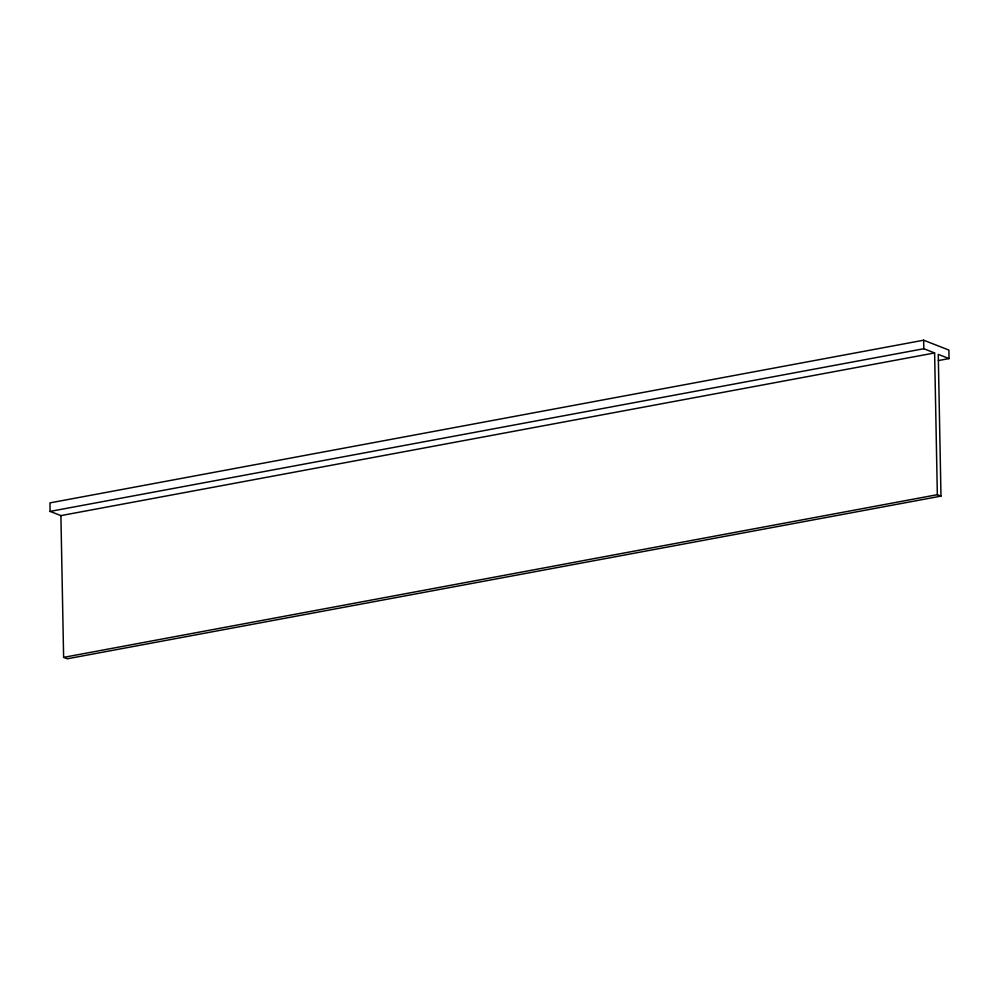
<?xml version="1.0" encoding="UTF-8"?>
<svg xmlns="http://www.w3.org/2000/svg" width="999" height="999" viewBox="0 0 999 999"><rect width="100%" height="100%" fill="white"/><g stroke="black" fill="none" stroke-linecap="round" stroke-linejoin="round"><path stroke-width="1.5" d="M923.663 340.209L49.95 502.884L50.112 511.401L60.902 515.609L934.614 352.947L937.337 494.692L940.983 496.116L938.261 354.37L949.05 358.579L948.888 350.075L923.663 340.209L923.825 348.726L934.614 352.947M50.112 511.401L923.825 348.726M938.323 360.577L949.05 358.579M60.902 515.609L63.624 657.367L937.337 494.692M940.983 496.116L67.27 658.791L63.624 657.367"/></g></svg>
